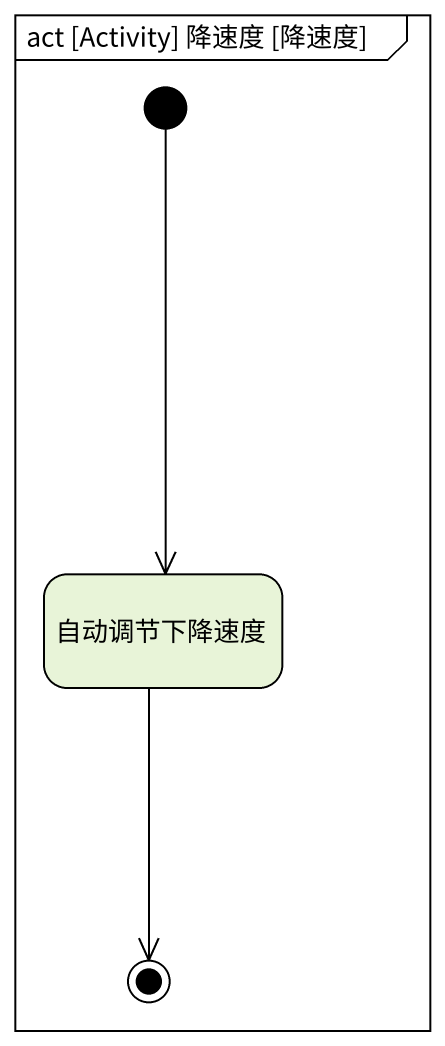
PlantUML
@startuml
mainframe act [Activity] 降速度 [降速度]
hide empty description
state 自动调节下降速度
[*] --> 自动调节下降速度
自动调节下降速度 --> [*]
@enduml
